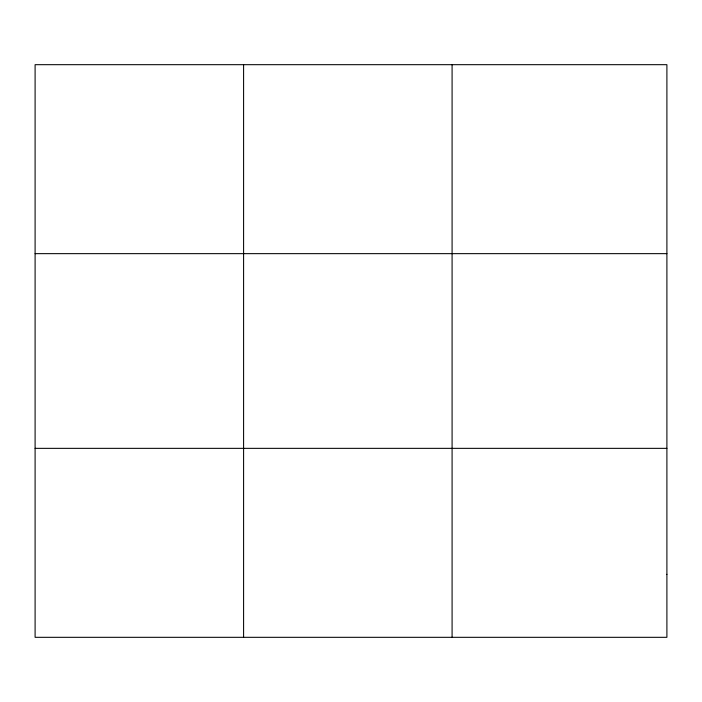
<?xml version="1.0" encoding="UTF-8"?>
<svg xmlns="http://www.w3.org/2000/svg" width="702" height="702" viewBox="0 0 702 702"><rect width="100%" height="100%" fill="white"/><g stroke="black" fill="none" stroke-linecap="round" stroke-linejoin="round"><path stroke-width="1.05" d="M243.594 64.681L243.594 637.319M452.088 64.681L452.088 637.319M35.1 253.65L666.9 253.65M35.1 448.35L666.9 448.35M666.9 574.333L666.9 637.319L35.1 637.319L35.1 64.681L666.9 64.681L666.9 574.333"/></g></svg>
